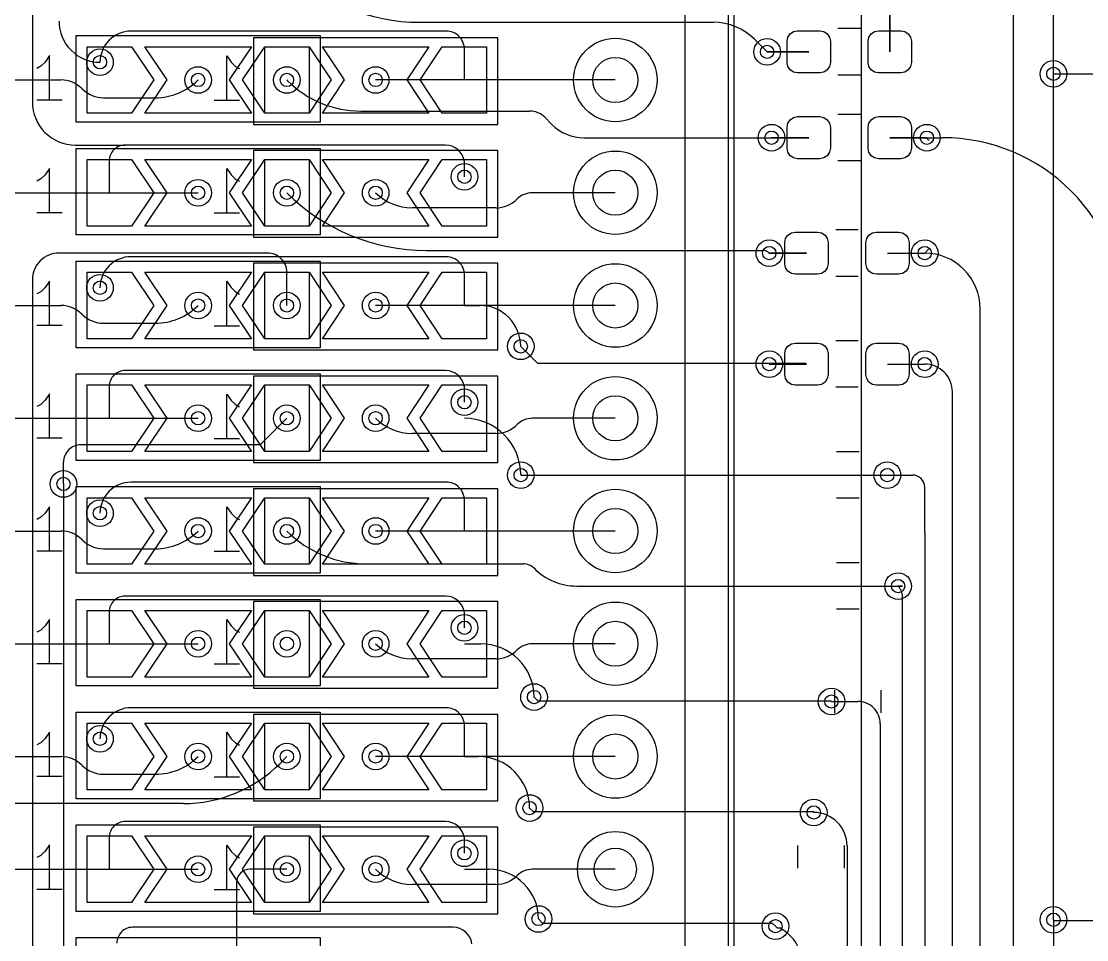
# Model space of a CAD drawing. Header units: millimetres. Extents: x -220 to 263, y -14 to 135.
# Drawn here: x 45.67 to 69.67, y 59.33 to 80.02 of the extents above; entities that cross this region are included whole.
import ezdxf

# ---------------------------------------------------------------- set-up
doc = ezdxf.new("R2010")
doc.units = ezdxf.units.MM
for name, color, linetype, lineweight, true_color in [('livello 10', 6, 'Continuous', 25, 0xff00ff), ('livello 11', 30, 'Continuous', 25, 0xff7f00), ('livello 8', 18, 'Continuous', 25, 0x000000), ('livello 9', 18, 'Continuous', 25, 0x000000)]:
    doc.layers.add(name, color=color, linetype=linetype, lineweight=lineweight, true_color=true_color)

msp = doc.modelspace()

# ---------------------------------------------------------------- linework, layer by layer
at = {"layer": 'livello 10'}
msp.add_line((64.593, 116.408), (64.593, 56.545), dxfattribs=at)
at = {"layer": 'livello 11', "color": 168, "true_color": 0x0d115e, "flags": 128}
for points in [[(61.593, 108.925), (61.593, 56.093)], [(46.905, 79.699), (52.405, 79.699)], [(46.905, 77.749), (46.905, 79.699)], [(52.405, 79.699), (52.405, 77.749)], [(64.577, 79.856), (64.068, 79.856)], [(46.305, 79.247), (46.209, 79.104)], [(46.305, 78.247), (46.305, 79.247)], [(46.114, 79.009), (46.019, 78.961)], [(46.209, 79.104), (46.114, 79.009)], [(64.577, 78.811), (64.068, 78.811)], [(46.59, 78.247), (46.019, 78.247)], [(64.577, 77.921), (64.068, 77.921)], [(52.405, 77.749), (46.905, 77.749)], [(46.905, 77.159), (52.405, 77.159)], [(46.905, 75.209), (46.905, 77.159)], [(52.405, 77.159), (52.405, 75.209)], [(64.577, 76.876), (64.068, 76.876)], [(46.209, 76.564), (46.114, 76.469)], [(46.305, 76.707), (46.209, 76.564)], [(46.305, 75.707), (46.305, 76.707)], [(46.114, 76.469), (46.019, 76.421)], [(46.59, 75.707), (46.019, 75.707)], [(52.405, 75.209), (46.905, 75.209)], [(64.527, 75.321), (64.018, 75.321)], [(46.905, 74.619), (52.405, 74.619)], [(46.905, 72.669), (46.905, 74.619)], [(52.405, 74.619), (52.405, 72.669)], [(46.305, 74.167), (46.209, 74.024)], [(46.305, 73.167), (46.305, 74.167)], [(64.527, 74.276), (64.018, 74.276)], [(46.114, 73.929), (46.019, 73.881)], [(46.209, 74.024), (46.114, 73.929)], [(46.59, 73.167), (46.019, 73.167)], [(64.527, 72.821), (64.018, 72.821)], [(52.405, 72.669), (46.905, 72.669)], [(46.905, 72.079), (52.405, 72.079)], [(46.905, 70.129), (46.905, 72.079)], [(52.405, 72.079), (52.405, 70.129)], [(64.527, 71.776), (64.018, 71.776)], [(46.305, 71.627), (46.209, 71.484)], [(46.305, 70.627), (46.305, 71.627)], [(46.114, 71.389), (46.019, 71.341)], [(46.209, 71.484), (46.114, 71.389)], [(46.59, 70.627), (46.019, 70.627)], [(64.546, 70.321), (64.036, 70.321)], [(52.405, 70.129), (46.905, 70.129)], [(46.905, 69.539), (52.405, 69.539)], [(46.905, 67.589), (46.905, 69.539)], [(52.405, 69.539), (52.405, 67.589)], [(64.546, 69.276), (64.036, 69.276)], [(46.209, 68.944), (46.114, 68.849)], [(46.305, 69.087), (46.209, 68.944)], [(46.305, 68.087), (46.305, 69.087)], [(46.114, 68.849), (46.019, 68.801)], [(46.59, 68.087), (46.019, 68.087)], [(64.546, 67.821), (64.036, 67.821)], [(52.405, 67.589), (46.905, 67.589)], [(46.905, 66.999), (52.405, 66.999)], [(46.905, 65.049), (46.905, 66.999)], [(52.405, 66.999), (52.405, 65.049)], [(64.546, 66.776), (64.036, 66.776)], [(46.305, 66.547), (46.209, 66.404)], [(46.305, 65.547), (46.305, 66.547)], [(46.114, 66.309), (46.019, 66.261)], [(46.209, 66.404), (46.114, 66.309)], [(46.59, 65.547), (46.019, 65.547)], [(52.405, 65.049), (46.905, 65.049)], [(63.997, 64.444), (63.997, 64.954)], [(65.042, 64.444), (65.042, 64.954)], [(46.905, 64.459), (52.405, 64.459)], [(46.905, 62.509), (46.905, 64.459)], [(52.405, 64.459), (52.405, 62.509)], [(46.209, 63.864), (46.114, 63.769)], [(46.305, 64.007), (46.209, 63.864)], [(46.305, 63.007), (46.305, 64.007)], [(46.114, 63.769), (46.019, 63.721)], [(46.59, 63.007), (46.019, 63.007)], [(52.405, 62.509), (46.905, 62.509)], [(46.905, 61.919), (52.405, 61.919)], [(46.905, 59.969), (46.905, 61.919)], [(52.405, 61.919), (52.405, 59.969)], [(46.305, 61.467), (46.209, 61.324)], [(46.305, 60.467), (46.305, 61.467)], [(63.168, 60.944), (63.168, 61.454)], [(64.213, 60.944), (64.213, 61.454)], [(46.114, 61.229), (46.019, 61.181)], [(46.209, 61.324), (46.114, 61.229)], [(46.59, 60.467), (46.019, 60.467)], [(52.405, 59.969), (46.905, 59.969)], [(46.905, 59.379), (52.405, 59.379)], [(46.905, 57.429), (46.905, 59.379)], [(52.405, 59.379), (52.405, 57.429)]]:
    msp.add_lwpolyline(points, dxfattribs=at)
at = {"layer": 'livello 11', "color": 139, "true_color": 0x174d58, "flags": 128}
for points in [[(64.577, 79.856), (64.068, 79.856)], [(50.905, 79.649), (50.905, 77.699)], [(56.405, 79.649), (50.905, 79.649)], [(56.405, 77.699), (56.405, 79.649)], [(50.305, 78.244), (50.305, 79.244)], [(50.305, 79.244), (50.4, 79.101)], [(50.4, 79.101), (50.495, 79.006)], [(50.495, 79.006), (50.59, 78.958)], [(64.577, 78.811), (64.068, 78.811)], [(50.019, 78.244), (50.59, 78.244)], [(64.577, 77.921), (64.068, 77.921)], [(50.905, 77.699), (56.405, 77.699)], [(50.905, 77.109), (50.905, 75.159)], [(56.405, 77.109), (50.905, 77.109)], [(56.405, 75.159), (56.405, 77.109)], [(64.577, 76.876), (64.068, 76.876)], [(50.305, 75.704), (50.305, 76.704)], [(50.305, 76.704), (50.4, 76.561)], [(50.4, 76.561), (50.495, 76.466)], [(50.495, 76.466), (50.59, 76.418)], [(50.019, 75.704), (50.59, 75.704)], [(50.905, 75.159), (56.405, 75.159)], [(64.527, 75.321), (64.018, 75.321)], [(50.905, 74.569), (50.905, 72.619)], [(56.405, 74.569), (50.905, 74.569)], [(56.405, 72.619), (56.405, 74.569)], [(50.305, 73.164), (50.305, 74.164)], [(50.305, 74.164), (50.4, 74.021)], [(64.527, 74.276), (64.018, 74.276)], [(50.4, 74.021), (50.495, 73.926)], [(50.495, 73.926), (50.59, 73.878)], [(50.019, 73.164), (50.59, 73.164)], [(64.527, 72.821), (64.018, 72.821)], [(50.905, 72.619), (56.405, 72.619)], [(50.905, 72.029), (50.905, 70.079)], [(56.405, 72.029), (50.905, 72.029)], [(56.405, 70.079), (56.405, 72.029)], [(64.527, 71.776), (64.018, 71.776)], [(50.305, 70.624), (50.305, 71.624)], [(50.305, 71.624), (50.4, 71.481)], [(50.4, 71.481), (50.495, 71.386)], [(50.495, 71.386), (50.59, 71.338)], [(50.019, 70.624), (50.59, 70.624)], [(64.546, 70.321), (64.036, 70.321)], [(50.905, 70.079), (56.405, 70.079)], [(50.905, 69.489), (50.905, 67.539)], [(56.405, 69.489), (50.905, 69.489)], [(56.405, 67.539), (56.405, 69.489)], [(64.546, 69.276), (64.036, 69.276)], [(50.305, 68.084), (50.305, 69.084)], [(50.305, 69.084), (50.4, 68.941)], [(50.4, 68.941), (50.495, 68.846)], [(50.495, 68.846), (50.59, 68.798)], [(50.019, 68.084), (50.59, 68.084)], [(64.546, 67.821), (64.036, 67.821)], [(50.905, 67.539), (56.405, 67.539)], [(50.905, 66.949), (50.905, 64.999)], [(56.405, 66.949), (50.905, 66.949)], [(56.405, 64.999), (56.405, 66.949)], [(64.546, 66.776), (64.036, 66.776)], [(50.305, 65.544), (50.305, 66.544)], [(50.305, 66.544), (50.4, 66.401)], [(50.4, 66.401), (50.495, 66.306)], [(50.495, 66.306), (50.59, 66.258)], [(50.019, 65.544), (50.59, 65.544)], [(50.905, 64.999), (56.405, 64.999)], [(63.997, 64.444), (63.997, 64.954)], [(65.042, 64.444), (65.042, 64.954)], [(50.905, 64.409), (50.905, 62.459)], [(56.405, 64.409), (50.905, 64.409)], [(56.405, 62.459), (56.405, 64.409)], [(50.305, 63.004), (50.305, 64.004)], [(50.305, 64.004), (50.4, 63.861)], [(50.4, 63.861), (50.495, 63.766)], [(50.495, 63.766), (50.59, 63.718)], [(50.019, 63.004), (50.59, 63.004)], [(50.905, 62.459), (56.405, 62.459)], [(50.905, 61.869), (50.905, 59.919)], [(56.405, 61.869), (50.905, 61.869)], [(56.405, 59.919), (56.405, 61.869)], [(50.305, 60.464), (50.305, 61.464)], [(50.305, 61.464), (50.4, 61.321)], [(63.168, 60.944), (63.168, 61.454)], [(64.213, 60.944), (64.213, 61.454)], [(50.4, 61.321), (50.495, 61.226)], [(50.495, 61.226), (50.59, 61.178)], [(50.019, 60.464), (50.59, 60.464)], [(50.905, 59.919), (56.405, 59.919)]]:
    msp.add_lwpolyline(points, dxfattribs=at)
at = {"layer": 'livello 8', "color": 163, "true_color": 0x4d7fc4, "flags": 128}
for points in [[(68.923, 78.837), (68.923, 106.899)], [(60.623, 81.599), (60.623, 58.999)], [(61.723, 81.333), (61.723, 73.499)], [(65.235, 80.983), (65.235, 79.333)], [(68.023, 41.709), (68.023, 81.099)], [(55.245, 79.799), (48.145, 79.799)], [(63.898, 79.096), (63.879, 79.005), (63.828, 78.928), (63.751, 78.876), (63.66, 78.858), (63.16, 78.858), (63.069, 78.876), (62.992, 78.928), (62.941, 79.005), (62.923, 79.096), (62.923, 79.571), (62.941, 79.662), (62.992, 79.739), (63.069, 79.79), (63.16, 79.808), (63.66, 79.808), (63.751, 79.79), (63.828, 79.739), (63.879, 79.662), (63.898, 79.571), (63.898, 79.096)], [(65.723, 79.096), (65.704, 79.005), (65.653, 78.928), (65.576, 78.876), (65.485, 78.858), (64.985, 78.858), (64.894, 78.876), (64.817, 78.928), (64.766, 79.005), (64.748, 79.096), (64.748, 79.571), (64.766, 79.662), (64.817, 79.739), (64.894, 79.79), (64.985, 79.808), (65.485, 79.808), (65.576, 79.79), (65.653, 79.739), (65.704, 79.662), (65.723, 79.571), (65.723, 79.096)], [(52.655, 78.699), (52.155, 77.949), (51.155, 77.949), (51.155, 79.449), (52.155, 79.449), (52.655, 78.699)], [(54.355, 78.699), (54.855, 77.949), (52.455, 77.949), (52.955, 78.699), (52.455, 79.449), (54.855, 79.449), (54.355, 78.699)], [(54.655, 78.699), (55.155, 79.449), (56.155, 79.449), (56.155, 77.949), (55.155, 77.949), (54.655, 78.699)], [(55.655, 78.699), (55.655, 79.389)], [(62.473, 79.333), (63.41, 79.333)], [(68.923, 68.849), (68.923, 78.837)], [(43.813, 78.699), (46.562, 78.699)], [(47.527, 78.299), (48.689, 78.299)], [(63.898, 77.161), (63.879, 77.071), (63.828, 76.994), (63.751, 76.942), (63.66, 76.924), (63.16, 76.924), (63.069, 76.942), (62.992, 76.994), (62.941, 77.071), (62.923, 77.161), (62.923, 77.636), (62.941, 77.727), (62.992, 77.804), (63.069, 77.856), (63.16, 77.874), (63.66, 77.874), (63.751, 77.856), (63.828, 77.804), (63.879, 77.727), (63.898, 77.636), (63.898, 77.161)], [(65.723, 77.161), (65.704, 77.071), (65.653, 76.994), (65.576, 76.942), (65.485, 76.924), (64.985, 76.924), (64.894, 76.942), (64.817, 76.994), (64.766, 77.071), (64.748, 77.161), (64.748, 77.636), (64.766, 77.727), (64.817, 77.804), (64.894, 77.856), (64.985, 77.874), (65.485, 77.874), (65.576, 77.856), (65.653, 77.804), (65.704, 77.727), (65.723, 77.636), (65.723, 77.161)], [(62.573, 77.399), (63.41, 77.399)], [(66.073, 77.399), (65.235, 77.399)], [(52.655, 76.159), (52.155, 75.409), (51.155, 75.409), (51.155, 76.909), (52.155, 76.909), (52.655, 76.159)], [(54.355, 76.159), (54.855, 75.409), (52.455, 75.409), (52.955, 76.159), (52.455, 76.909), (54.855, 76.909), (54.355, 76.159)], [(54.655, 76.159), (55.155, 76.909), (56.155, 76.909), (56.155, 75.409), (55.155, 75.409), (54.655, 76.159)], [(43.813, 76.159), (49.655, 76.159)], [(63.848, 74.561), (63.829, 74.471), (63.778, 74.394), (63.701, 74.342), (63.61, 74.324), (63.11, 74.324), (63.019, 74.342), (62.942, 74.394), (62.891, 74.471), (62.873, 74.561), (62.873, 75.036), (62.891, 75.127), (62.942, 75.204), (63.019, 75.256), (63.11, 75.274), (63.61, 75.274), (63.701, 75.256), (63.778, 75.204), (63.829, 75.127), (63.848, 75.036), (63.848, 74.561)], [(65.673, 74.561), (65.654, 74.471), (65.603, 74.394), (65.526, 74.342), (65.435, 74.324), (64.935, 74.324), (64.844, 74.342), (64.767, 74.394), (64.716, 74.471), (64.698, 74.561), (64.698, 75.036), (64.716, 75.127), (64.767, 75.204), (64.844, 75.256), (64.935, 75.274), (65.435, 75.274), (65.526, 75.256), (65.603, 75.204), (65.654, 75.127), (65.673, 75.036), (65.673, 74.561)], [(66.112, 74.888), (66.023, 74.799)], [(55.245, 74.719), (48.145, 74.719)], [(63.36, 74.799), (62.523, 74.799)], [(65.185, 74.799), (66.023, 74.799)], [(52.655, 73.619), (52.155, 72.869), (51.155, 72.869), (51.155, 74.369), (52.155, 74.369), (52.655, 73.619)], [(54.355, 73.619), (54.855, 72.869), (52.455, 72.869), (52.955, 73.619), (52.455, 74.369), (54.855, 74.369), (54.355, 73.619)], [(54.655, 73.619), (55.155, 74.369), (56.155, 74.369), (56.155, 72.869), (55.155, 72.869), (54.655, 73.619)], [(55.655, 73.619), (55.655, 74.309)], [(43.813, 73.619), (46.562, 73.619)], [(55.655, 73.619), (56.003, 73.619)], [(61.723, 73.499), (61.723, 57.099)], [(67.273, 70.299), (67.273, 73.549)], [(47.527, 73.219), (48.689, 73.219)], [(63.848, 72.061), (63.829, 71.971), (63.778, 71.894), (63.701, 71.842), (63.61, 71.824), (63.11, 71.824), (63.019, 71.842), (62.942, 71.894), (62.891, 71.971), (62.873, 72.061), (62.873, 72.536), (62.891, 72.627), (62.942, 72.704), (63.019, 72.756), (63.11, 72.774), (63.61, 72.774), (63.701, 72.756), (63.778, 72.704), (63.829, 72.627), (63.848, 72.536), (63.848, 72.061)], [(65.673, 72.061), (65.654, 71.971), (65.603, 71.894), (65.526, 71.842), (65.435, 71.824), (64.935, 71.824), (64.844, 71.842), (64.767, 71.894), (64.716, 71.971), (64.698, 72.061), (64.698, 72.536), (64.716, 72.627), (64.767, 72.704), (64.844, 72.756), (64.935, 72.774), (65.435, 72.774), (65.526, 72.756), (65.603, 72.704), (65.654, 72.627), (65.673, 72.536), (65.673, 72.061)], [(62.523, 72.299), (63.36, 72.299)], [(65.185, 72.299), (66.023, 72.299)], [(52.655, 71.079), (52.155, 70.329), (51.155, 70.329), (51.155, 71.829), (52.155, 71.829), (52.655, 71.079)], [(54.355, 71.079), (54.855, 70.329), (52.455, 70.329), (52.955, 71.079), (52.455, 71.829), (54.855, 71.829), (54.355, 71.079)], [(54.655, 71.079), (55.155, 71.829), (56.155, 71.829), (56.155, 70.329), (55.155, 70.329), (54.655, 71.079)], [(66.648, 70.499), (66.648, 71.673)], [(43.813, 71.079), (49.655, 71.079)], [(51.655, 71.079), (51.055, 70.479)], [(51.055, 70.479), (47.011, 70.479)], [(66.648, 40.917), (66.648, 70.499)], [(46.623, 69.599), (46.623, 70.09)], [(67.273, 40.41), (67.273, 70.299)], [(55.245, 69.639), (48.145, 69.639)], [(56.923, 69.811), (56.923, 69.799)], [(65.181, 69.799), (65.748, 69.799)], [(66.023, 68.499), (66.023, 69.524)], [(66.648, 68.699), (66.648, 69.473)], [(52.655, 68.539), (52.155, 67.789), (51.155, 67.789), (51.155, 69.289), (52.155, 69.289), (52.655, 68.539)], [(54.355, 68.539), (54.855, 67.789), (52.455, 67.789), (52.955, 68.539), (52.455, 69.289), (54.855, 69.289), (54.355, 68.539)], [(54.655, 68.539), (55.155, 69.289), (56.155, 69.289), (56.155, 67.789), (55.155, 67.789), (54.655, 68.539)], [(55.655, 68.539), (55.655, 69.229)], [(66.648, 68.699), (66.648, 68.849)], [(68.923, 59.782), (68.923, 68.849)], [(43.813, 68.539), (46.562, 68.539)], [(66.023, 68.499), (66.023, 55.453)], [(47.527, 68.139), (48.689, 68.139)], [(65.523, 55.599), (65.523, 67.059)], [(52.655, 65.999), (52.155, 65.249), (51.155, 65.249), (51.155, 66.749), (52.155, 66.749), (52.655, 65.999)], [(54.355, 65.999), (54.855, 65.249), (52.455, 65.249), (52.955, 65.999), (52.455, 66.749), (54.855, 66.749), (54.355, 65.999)], [(54.655, 65.999), (55.155, 66.749), (56.155, 66.749), (56.155, 65.249), (55.155, 65.249), (54.655, 65.999)], [(43.813, 65.999), (49.655, 65.999)], [(55.655, 65.999), (56.023, 65.999)], [(63.923, 64.699), (64.52, 64.699)], [(55.245, 64.559), (48.145, 64.559)], [(52.655, 63.459), (52.155, 62.709), (51.155, 62.709), (51.155, 64.209), (52.155, 64.209), (52.655, 63.459)], [(54.355, 63.459), (54.855, 62.709), (52.455, 62.709), (52.955, 63.459), (52.455, 64.209), (54.855, 64.209), (54.355, 63.459)], [(54.655, 63.459), (55.155, 64.209), (56.155, 64.209), (56.155, 62.709), (55.155, 62.709), (54.655, 63.459)], [(55.655, 63.459), (55.655, 64.149)], [(65.023, 64.196), (65.023, 56.099)], [(43.813, 63.459), (46.562, 63.459)], [(51.655, 63.459), (51.494, 63.298)], [(55.655, 63.459), (55.963, 63.459)], [(47.527, 63.059), (48.689, 63.059)], [(49.323, 62.399), (45.305, 62.399)], [(52.655, 60.919), (52.155, 60.169), (51.155, 60.169), (51.155, 61.669), (52.155, 61.669), (52.655, 60.919)], [(54.355, 60.919), (54.855, 60.169), (52.455, 60.169), (52.955, 60.919), (52.455, 61.669), (54.855, 61.669), (54.355, 60.919)], [(54.655, 60.919), (55.155, 61.669), (56.155, 61.669), (56.155, 60.169), (55.155, 60.169), (54.655, 60.919)], [(64.273, 61.449), (64.273, 56.599)], [(43.813, 60.919), (49.655, 60.919)], [(51.655, 60.919), (50.821, 60.919)], [(55.655, 60.919), (56.203, 60.919)], [(50.523, 60.62), (50.523, 57.665)], [(68.923, 59.782), (68.923, 32.849)], [(62.708, 59.589), (62.66, 59.637)], [(62.772, 59.589), (62.708, 59.589)]]:
    msp.add_lwpolyline(points, dxfattribs=at)
for points in [[(48.145, 79.799, 0.414214), (47.445, 79.099)], [(55.655, 79.389, 0.414214), (55.245, 79.799)], [(47.044, 78.499, 0.19891), (46.562, 78.699)], [(47.045, 78.499, 0.19891), (47.527, 78.299)], [(48.689, 78.299, 0.198913), (49.655, 78.699)], [(48.145, 74.719, 0.414214), (47.445, 74.019)], [(55.655, 74.309, 0.414214), (55.245, 74.719)], [(67.273, 73.549, 0.414214), (66.023, 74.799)], [(47.044, 73.419, 0.19891), (46.562, 73.619)], [(48.689, 73.219, 0.198913), (49.655, 73.619)], [(56.923, 72.699, 0.414214), (56.003, 73.619)], [(47.045, 73.419, 0.19891), (47.527, 73.219)], [(66.648, 71.673, 0.414214), (66.023, 72.299)], [(56.923, 69.811, 0.414214), (55.655, 71.079)], [(47.011, 70.479, 0.414214), (46.623, 70.09)], [(48.145, 69.639, 0.414214), (47.445, 68.939)], [(55.655, 69.229, 0.414214), (55.245, 69.639)], [(66.023, 69.524, 0.414214), (65.748, 69.799)], [(47.044, 68.339, 0.19891), (46.562, 68.539)], [(48.689, 68.139, 0.198913), (49.655, 68.539)], [(47.045, 68.339, 0.19891), (47.527, 68.139)], [(65.522, 67.059, 0.198879), (65.423, 67.299)], [(57.223, 64.799, 0.414214), (56.023, 65.999)], [(65.023, 64.196, 0.414214), (64.52, 64.699)], [(48.145, 64.559, 0.414214), (47.445, 63.859)], [(55.655, 64.149, 0.414214), (55.245, 64.559)], [(47.044, 63.259, 0.19891), (46.562, 63.459)], [(48.689, 63.059, 0.198913), (49.655, 63.459)], [(57.123, 62.299, 0.414214), (55.963, 63.459)], [(47.045, 63.259, 0.19891), (47.527, 63.059)], [(49.323, 62.399, 0.198906), (51.494, 63.298)], [(64.273, 61.449, 0.414214), (63.523, 62.199)], [(50.821, 60.919, 0.414214), (50.523, 60.62)], [(57.323, 59.799, 0.414214), (56.203, 60.919)], [(63.273, 58.749, 0.274157), (62.772, 59.589)]]:
    msp.add_lwpolyline(points, format="xyb", dxfattribs=at)
at = {"layer": 'livello 8', "color": 163, "true_color": 0x4d7fc4}
for centre, radius in [((59.053, 78.699), 0.94), ((59.053, 76.159), 0.94), ((59.053, 73.619), 0.94), ((59.053, 71.079), 0.94), ((59.053, 68.539), 0.94), ((59.053, 65.999), 0.94), ((59.053, 63.459), 0.94), ((59.053, 60.919), 0.85)]:
    msp.add_circle(centre, radius, dxfattribs=at)
at = {"layer": 'livello 8', "color": 7, "true_color": 0xececec}
for centre in [(62.473, 79.333), (47.445, 79.099), (49.655, 78.699), (51.655, 78.699), (53.655, 78.699), (68.923, 78.837), (62.573, 77.399), (66.073, 77.399), (55.655, 76.519), (49.655, 76.159), (51.655, 76.159), (53.655, 76.159), (62.523, 74.799), (66.023, 74.799), (47.445, 74.019), (49.655, 73.619), (51.655, 73.619), (53.655, 73.619), (56.923, 72.699), (62.523, 72.299), (66.023, 72.299), (55.655, 71.439), (49.655, 71.079), (51.655, 71.079), (53.655, 71.079), (56.923, 69.799), (65.181, 69.799), (46.623, 69.599), (47.445, 68.939), (49.655, 68.539), (51.655, 68.539), (53.655, 68.539), (65.423, 67.299), (55.655, 66.359), (49.655, 65.999), (51.655, 65.999), (53.655, 65.999), (57.223, 64.799), (63.923, 64.699), (47.445, 63.859), (49.655, 63.459), (51.655, 63.459), (53.655, 63.459), (57.123, 62.299), (63.523, 62.199), (55.655, 61.279), (49.655, 60.919), (51.655, 60.919), (53.655, 60.919), (57.323, 59.799), (68.923, 59.782), (62.66, 59.637)]:
    msp.add_circle(centre, 0.3, dxfattribs=at)
at = {"layer": 'livello 8', "color": 7}
for centre, radius in [((62.473, 79.333), 0.15), ((47.445, 79.099), 0.15), ((59.053, 78.699), 0.508), ((68.923, 78.837), 0.15), ((49.655, 78.699), 0.15), ((51.655, 78.699), 0.15), ((53.655, 78.699), 0.15), ((62.573, 77.399), 0.15), ((66.073, 77.399), 0.15), ((55.655, 76.519), 0.15), ((59.053, 76.159), 0.508), ((49.655, 76.159), 0.15), ((51.655, 76.159), 0.15), ((53.655, 76.159), 0.15), ((62.523, 74.799), 0.15), ((66.023, 74.799), 0.15), ((47.445, 74.019), 0.15), ((59.053, 73.619), 0.508), ((49.655, 73.619), 0.15), ((51.655, 73.619), 0.15), ((53.655, 73.619), 0.15), ((56.923, 72.699), 0.15), ((62.523, 72.299), 0.15), ((66.023, 72.299), 0.15), ((55.655, 71.439), 0.15), ((59.053, 71.079), 0.508), ((49.655, 71.079), 0.15), ((51.655, 71.079), 0.15), ((53.655, 71.079), 0.15), ((56.923, 69.799), 0.15), ((65.181, 69.799), 0.15), ((46.623, 69.599), 0.15), ((47.445, 68.939), 0.15), ((59.053, 68.539), 0.508), ((49.655, 68.539), 0.15), ((51.655, 68.539), 0.15), ((53.655, 68.539), 0.15), ((65.423, 67.299), 0.15), ((55.655, 66.359), 0.15), ((59.053, 65.999), 0.508), ((49.655, 65.999), 0.15), ((51.655, 65.999), 0.15), ((53.655, 65.999), 0.15), ((57.223, 64.799), 0.15), ((63.923, 64.699), 0.15), ((47.445, 63.859), 0.15), ((59.053, 63.459), 0.508), ((49.655, 63.459), 0.15), ((51.655, 63.459), 0.15), ((53.655, 63.459), 0.15), ((57.123, 62.299), 0.15), ((63.523, 62.199), 0.15), ((55.655, 61.279), 0.15), ((59.053, 60.919), 0.475), ((49.655, 60.919), 0.15), ((51.655, 60.919), 0.15), ((53.655, 60.919), 0.15), ((57.323, 59.799), 0.15), ((62.66, 59.637), 0.15), ((68.923, 59.782), 0.15)]:
    msp.add_circle(centre, radius, dxfattribs=at)
at = {"layer": 'livello 9', "color": 22, "true_color": 0xc83434, "flags": 128}
for points in [[(45.923, 96.999), (45.923, 78.199)], [(65.235, 79.333), (65.235, 80.983)], [(54.648, 79.999), (61.265, 79.999)], [(63.898, 79.096), (63.879, 79.005), (63.828, 78.928), (63.751, 78.876), (63.66, 78.858), (63.16, 78.858), (63.069, 78.876), (62.992, 78.928), (62.941, 79.005), (62.923, 79.096), (62.923, 79.571), (62.941, 79.662), (62.992, 79.739), (63.069, 79.79), (63.16, 79.808), (63.66, 79.808), (63.751, 79.79), (63.828, 79.739), (63.879, 79.662), (63.898, 79.571), (63.898, 79.096)], [(65.723, 79.096), (65.704, 79.005), (65.653, 78.928), (65.576, 78.876), (65.485, 78.858), (64.985, 78.858), (64.894, 78.876), (64.817, 78.928), (64.766, 79.005), (64.748, 79.096), (64.748, 79.571), (64.766, 79.662), (64.817, 79.739), (64.894, 79.79), (64.985, 79.808), (65.485, 79.808), (65.576, 79.79), (65.653, 79.739), (65.704, 79.662), (65.723, 79.571), (65.723, 79.096)], [(48.655, 78.699), (48.155, 77.949), (47.155, 77.949), (47.155, 79.449), (48.155, 79.449), (48.655, 78.699)], [(50.355, 78.699), (50.855, 77.949), (48.455, 77.949), (48.955, 78.699), (48.455, 79.449), (50.855, 79.449), (50.355, 78.699)], [(50.655, 78.699), (51.155, 79.449), (52.155, 79.449), (52.155, 77.949), (51.155, 77.949), (50.655, 78.699)], [(62.19, 79.616), (62.473, 79.333)], [(63.41, 79.333), (62.473, 79.333)], [(68.923, 78.837), (149.123, 78.837)], [(51.655, 78.699), (51.67, 78.683)], [(59.053, 78.699), (53.655, 78.699)], [(53.323, 77.999), (57.123, 77.999)], [(57.464, 77.858), (57.623, 77.699)], [(63.898, 77.161), (63.879, 77.071), (63.828, 76.994), (63.751, 76.942), (63.66, 76.924), (63.16, 76.924), (63.069, 76.942), (62.992, 76.994), (62.941, 77.071), (62.923, 77.161), (62.923, 77.636), (62.941, 77.727), (62.992, 77.804), (63.069, 77.856), (63.16, 77.874), (63.66, 77.874), (63.751, 77.856), (63.828, 77.804), (63.879, 77.727), (63.898, 77.636), (63.898, 77.161)], [(65.723, 77.161), (65.704, 77.071), (65.653, 76.994), (65.576, 76.942), (65.485, 76.924), (64.985, 76.924), (64.894, 76.942), (64.817, 76.994), (64.766, 77.071), (64.748, 77.161), (64.748, 77.636), (64.766, 77.727), (64.817, 77.804), (64.894, 77.856), (64.985, 77.874), (65.485, 77.874), (65.576, 77.856), (65.653, 77.804), (65.704, 77.727), (65.723, 77.636), (65.723, 77.161)], [(58.347, 77.399), (62.573, 77.399)], [(63.41, 77.399), (62.573, 77.399)], [(65.235, 77.399), (66.073, 77.399)], [(66.073, 77.399), (66.423, 77.399)], [(46.888, 77.234), (48.012, 77.234)], [(55.23, 77.234), (48.012, 77.234)], [(48.655, 76.159), (48.155, 75.409), (47.155, 75.409), (47.155, 76.909), (48.155, 76.909), (48.655, 76.159)], [(47.655, 76.876), (47.655, 76.159)], [(50.355, 76.159), (50.855, 75.409), (48.455, 75.409), (48.955, 76.159), (48.455, 76.909), (50.855, 76.909), (50.355, 76.159)], [(50.655, 76.159), (51.155, 76.909), (52.155, 76.909), (52.155, 75.409), (51.155, 75.409), (50.655, 76.159)], [(55.653, 76.52), (55.653, 76.865)], [(55.655, 76.519), (55.653, 76.52)], [(59.053, 76.159), (57.182, 76.159)], [(55.145, 75.819), (54.475, 75.819)], [(56.362, 75.819), (55.145, 75.819)], [(63.848, 74.561), (63.829, 74.471), (63.778, 74.394), (63.701, 74.342), (63.61, 74.324), (63.11, 74.324), (63.019, 74.342), (62.942, 74.394), (62.891, 74.471), (62.873, 74.561), (62.873, 75.036), (62.891, 75.127), (62.942, 75.204), (63.019, 75.256), (63.11, 75.274), (63.61, 75.274), (63.701, 75.256), (63.778, 75.204), (63.829, 75.127), (63.848, 75.036), (63.848, 74.561)], [(65.673, 74.561), (65.654, 74.471), (65.603, 74.394), (65.526, 74.342), (65.435, 74.324), (64.935, 74.324), (64.844, 74.342), (64.767, 74.394), (64.716, 74.471), (64.698, 74.561), (64.698, 75.036), (64.716, 75.127), (64.767, 75.204), (64.844, 75.256), (64.935, 75.274), (65.435, 75.274), (65.526, 75.256), (65.603, 75.204), (65.654, 75.127), (65.673, 75.036), (65.673, 74.561)], [(51.223, 74.799), (46.523, 74.799)], [(54.793, 74.859), (62.378, 74.859)], [(62.523, 74.799), (63.36, 74.799)], [(65.185, 74.799), (66.023, 74.799)], [(45.923, 74.199), (45.923, 57.199)], [(48.655, 73.619), (48.155, 72.869), (47.155, 72.869), (47.155, 74.369), (48.155, 74.369), (48.655, 73.619)], [(50.355, 73.619), (50.855, 72.869), (48.455, 72.869), (48.955, 73.619), (48.455, 74.369), (50.855, 74.369), (50.355, 73.619)], [(50.655, 73.619), (51.155, 74.369), (52.155, 74.369), (52.155, 72.869), (51.155, 72.869), (50.655, 73.619)], [(51.655, 73.619), (51.655, 74.367)], [(59.053, 73.619), (53.655, 73.619)], [(63.848, 72.061), (63.829, 71.971), (63.778, 71.894), (63.701, 71.842), (63.61, 71.824), (63.11, 71.824), (63.019, 71.842), (62.942, 71.894), (62.891, 71.971), (62.873, 72.061), (62.873, 72.536), (62.891, 72.627), (62.942, 72.704), (63.019, 72.756), (63.11, 72.774), (63.61, 72.774), (63.701, 72.756), (63.778, 72.704), (63.829, 72.627), (63.848, 72.536), (63.848, 72.061)], [(65.673, 72.061), (65.654, 71.971), (65.603, 71.894), (65.526, 71.842), (65.435, 71.824), (64.935, 71.824), (64.844, 71.842), (64.767, 71.894), (64.716, 71.971), (64.698, 72.061), (64.698, 72.536), (64.716, 72.627), (64.767, 72.704), (64.844, 72.756), (64.935, 72.774), (65.435, 72.774), (65.526, 72.756), (65.603, 72.704), (65.654, 72.627), (65.673, 72.536), (65.673, 72.061)], [(56.923, 72.699), (57.303, 72.319)], [(57.303, 72.319), (63.312, 72.319)], [(63.36, 72.299), (62.523, 72.299)], [(65.185, 72.299), (66.023, 72.299)], [(55.23, 72.154), (48.012, 72.154)], [(48.655, 71.079), (48.155, 70.329), (47.155, 70.329), (47.155, 71.829), (48.155, 71.829), (48.655, 71.079)], [(47.655, 71.796), (47.655, 71.079)], [(50.355, 71.079), (50.855, 70.329), (48.455, 70.329), (48.955, 71.079), (48.455, 71.829), (50.855, 71.829), (50.355, 71.079)], [(50.655, 71.079), (51.155, 71.829), (52.155, 71.829), (52.155, 70.329), (51.155, 70.329), (50.655, 71.079)], [(55.653, 71.44), (55.653, 71.785)], [(55.655, 71.439), (55.653, 71.44)], [(59.053, 71.079), (57.182, 71.079)], [(55.145, 70.739), (54.475, 70.739)], [(56.362, 70.739), (55.145, 70.739)], [(56.923, 69.799), (65.181, 69.799)], [(46.623, 69.599), (46.623, 56.8)], [(48.655, 68.539), (48.155, 67.789), (47.155, 67.789), (47.155, 69.289), (48.155, 69.289), (48.655, 68.539)], [(50.355, 68.539), (50.855, 67.789), (48.455, 67.789), (48.955, 68.539), (48.455, 69.289), (50.855, 69.289), (50.355, 68.539)], [(50.655, 68.539), (51.155, 69.289), (52.155, 69.289), (52.155, 67.789), (51.155, 67.789), (50.655, 68.539)], [(59.053, 68.539), (53.655, 68.539)], [(53.441, 67.799), (56.981, 67.799)], [(58.188, 67.299), (65.523, 67.299)], [(65.523, 67.299), (65.423, 67.299)], [(55.23, 67.074), (48.012, 67.074)], [(48.655, 65.999), (48.155, 65.249), (47.155, 65.249), (47.155, 66.749), (48.155, 66.749), (48.655, 65.999)], [(50.355, 65.999), (50.855, 65.249), (48.455, 65.249), (48.955, 65.999), (48.455, 66.749), (50.855, 66.749), (50.355, 65.999)], [(50.655, 65.999), (51.155, 66.749), (52.155, 66.749), (52.155, 65.249), (51.155, 65.249), (50.655, 65.999)], [(47.655, 66.716), (47.655, 65.999)], [(55.653, 66.36), (55.653, 66.705)], [(55.655, 66.359), (55.653, 66.36)], [(59.053, 65.999), (57.182, 65.999)], [(55.145, 65.659), (54.475, 65.659)], [(56.362, 65.659), (55.145, 65.659)], [(57.223, 64.799), (57.31, 64.711)], [(57.31, 64.711), (63.893, 64.711)], [(48.655, 63.459), (48.155, 62.709), (47.155, 62.709), (47.155, 64.209), (48.155, 64.209), (48.655, 63.459)], [(50.355, 63.459), (50.855, 62.709), (48.455, 62.709), (48.955, 63.459), (48.455, 64.209), (50.855, 64.209), (50.355, 63.459)], [(50.655, 63.459), (51.155, 64.209), (52.155, 64.209), (52.155, 62.709), (51.155, 62.709), (50.655, 63.459)], [(59.053, 63.459), (53.655, 63.459)], [(57.123, 62.299), (57.202, 62.219)], [(57.202, 62.219), (63.502, 62.219)], [(55.23, 61.994), (48.012, 61.994)], [(48.655, 60.919), (48.155, 60.169), (47.155, 60.169), (47.155, 61.669), (48.155, 61.669), (48.655, 60.919)], [(47.655, 61.636), (47.655, 60.919)], [(50.355, 60.919), (50.855, 60.169), (48.455, 60.169), (48.955, 60.919), (48.455, 61.669), (50.855, 61.669), (50.355, 60.919)], [(50.655, 60.919), (51.155, 61.669), (52.155, 61.669), (52.155, 60.169), (51.155, 60.169), (50.655, 60.919)], [(55.653, 61.28), (55.653, 61.625)], [(55.655, 61.279), (55.653, 61.28)], [(59.053, 60.919), (57.182, 60.919)], [(55.145, 60.579), (54.475, 60.579)], [(56.362, 60.579), (55.145, 60.579)], [(57.423, 59.699), (57.323, 59.799)], [(68.945, 59.759), (68.923, 59.782)], [(55.399, 59.613), (48.181, 59.613)], [(62.598, 59.699), (57.423, 59.699)], [(62.66, 59.637), (62.598, 59.699)], [(73.723, 59.759), (68.945, 59.759)]]:
    msp.add_lwpolyline(points, dxfattribs=at)
for points in [[(51.655, 81.239, 0.198912), (54.648, 79.999)], [(46.523, 80.021, 0.414214), (47.445, 79.099)], [(62.19, 79.616, 0.198912), (61.265, 79.999)], [(51.67, 78.683, 0.198912), (53.323, 77.999)], [(45.923, 78.199, 0.414214), (46.888, 77.234)], [(57.464, 77.858, 0.198915), (57.123, 77.999)], [(57.622, 77.699, 0.198914), (58.347, 77.399)], [(66.073, 77.399, 0.414214), (66.123, 77.349)], [(70.523, 73.299, 0.414214), (66.423, 77.399)], [(48.012, 77.234, 0.414214), (47.655, 76.876)], [(55.653, 76.865, 0.3721), (55.23, 77.234)], [(51.654, 76.159, 0.198913), (54.793, 74.859)], [(53.655, 76.159, 0.198911), (54.475, 75.819)], [(57.182, 76.159, 0.198859), (56.845, 76.019)], [(56.362, 75.819, 0.198948), (56.845, 76.019)], [(46.523, 74.799, 0.414214), (45.923, 74.199)], [(51.655, 74.367, 0.414214), (51.223, 74.799)], [(62.523, 74.799, 0.198919), (62.378, 74.859)], [(63.36, 72.299, 0.198911), (63.312, 72.319)], [(48.012, 72.154, 0.414214), (47.655, 71.796)], [(55.653, 71.785, 0.3721), (55.23, 72.154)], [(53.655, 71.079, 0.198911), (54.475, 70.739)], [(57.182, 71.079, 0.198859), (56.845, 70.939)], [(56.362, 70.739, 0.198948), (56.845, 70.939)], [(51.655, 68.539, 0.198912), (53.441, 67.799)], [(57.222, 67.699, 0.19891), (56.981, 67.799)], [(57.222, 67.699, 0.198913), (58.188, 67.299)], [(48.012, 67.074, 0.414214), (47.655, 66.716)], [(55.653, 66.705, 0.3721), (55.23, 67.074)], [(53.655, 65.999, 0.198911), (54.475, 65.659)], [(56.362, 65.659, 0.198948), (56.845, 65.859)], [(57.182, 65.999, 0.198859), (56.845, 65.859)], [(63.923, 64.699, 0.198962), (63.893, 64.711)], [(63.523, 62.199, 0.414214), (63.502, 62.219)], [(48.012, 61.994, 0.414214), (47.655, 61.636)], [(55.653, 61.625, 0.3721), (55.23, 61.994)], [(53.655, 60.919, 0.198911), (54.475, 60.579)], [(56.362, 60.579, 0.198948), (56.845, 60.779)], [(57.182, 60.919, 0.198859), (56.845, 60.779)], [(48.181, 59.613, 0.414214), (47.824, 59.255)], [(55.822, 59.243, 0.372166), (55.399, 59.613)]]:
    msp.add_lwpolyline(points, format="xyb", dxfattribs=at)
at = {"layer": 'livello 9', "color": 22, "true_color": 0xc83434}
for centre, radius in [((59.053, 78.699), 0.94), ((59.053, 76.159), 0.94), ((59.053, 73.619), 0.94), ((59.053, 71.079), 0.94), ((59.053, 68.539), 0.94), ((59.053, 65.999), 0.94), ((59.053, 63.459), 0.94), ((59.053, 60.919), 0.85)]:
    msp.add_circle(centre, radius, dxfattribs=at)
at = {"layer": 'livello 9', "color": 7, "true_color": 0xececec}
for centre in [(62.473, 79.333), (47.445, 79.099), (49.655, 78.699), (51.655, 78.699), (53.655, 78.699), (68.923, 78.837), (62.573, 77.399), (66.073, 77.399), (55.655, 76.519), (49.655, 76.159), (51.655, 76.159), (53.655, 76.159), (62.523, 74.799), (66.023, 74.799), (47.445, 74.019), (49.655, 73.619), (51.655, 73.619), (53.655, 73.619), (56.923, 72.699), (62.523, 72.299), (66.023, 72.299), (55.655, 71.439), (49.655, 71.079), (51.655, 71.079), (53.655, 71.079), (56.923, 69.799), (65.181, 69.799), (46.623, 69.599), (47.445, 68.939), (49.655, 68.539), (51.655, 68.539), (53.655, 68.539), (65.423, 67.299), (55.655, 66.359), (49.655, 65.999), (51.655, 65.999), (53.655, 65.999), (57.223, 64.799), (63.923, 64.699), (47.445, 63.859), (49.655, 63.459), (51.655, 63.459), (53.655, 63.459), (57.123, 62.299), (63.523, 62.199), (55.655, 61.279), (49.655, 60.919), (51.655, 60.919), (53.655, 60.919), (57.323, 59.799), (68.923, 59.782), (62.66, 59.637)]:
    msp.add_circle(centre, 0.3, dxfattribs=at)
at = {"layer": 'livello 9', "color": 7}
for centre, radius in [((62.473, 79.333), 0.15), ((47.445, 79.099), 0.15), ((59.053, 78.699), 0.508), ((68.923, 78.837), 0.15), ((49.655, 78.699), 0.15), ((51.655, 78.699), 0.15), ((53.655, 78.699), 0.15), ((62.573, 77.399), 0.15), ((66.073, 77.399), 0.15), ((55.655, 76.519), 0.15), ((59.053, 76.159), 0.508), ((49.655, 76.159), 0.15), ((51.655, 76.159), 0.15), ((53.655, 76.159), 0.15), ((62.523, 74.799), 0.15), ((66.023, 74.799), 0.15), ((47.445, 74.019), 0.15), ((59.053, 73.619), 0.508), ((49.655, 73.619), 0.15), ((51.655, 73.619), 0.15), ((53.655, 73.619), 0.15), ((56.923, 72.699), 0.15), ((62.523, 72.299), 0.15), ((66.023, 72.299), 0.15), ((55.655, 71.439), 0.15), ((59.053, 71.079), 0.508), ((49.655, 71.079), 0.15), ((51.655, 71.079), 0.15), ((53.655, 71.079), 0.15), ((56.923, 69.799), 0.15), ((65.181, 69.799), 0.15), ((46.623, 69.599), 0.15), ((47.445, 68.939), 0.15), ((59.053, 68.539), 0.508), ((49.655, 68.539), 0.15), ((51.655, 68.539), 0.15), ((53.655, 68.539), 0.15), ((65.423, 67.299), 0.15), ((55.655, 66.359), 0.15), ((59.053, 65.999), 0.508), ((49.655, 65.999), 0.15), ((51.655, 65.999), 0.15), ((53.655, 65.999), 0.15), ((57.223, 64.799), 0.15), ((63.923, 64.699), 0.15), ((47.445, 63.859), 0.15), ((59.053, 63.459), 0.508), ((49.655, 63.459), 0.15), ((51.655, 63.459), 0.15), ((53.655, 63.459), 0.15), ((57.123, 62.299), 0.15), ((63.523, 62.199), 0.15), ((55.655, 61.279), 0.15), ((59.053, 60.919), 0.475), ((49.655, 60.919), 0.15), ((51.655, 60.919), 0.15), ((53.655, 60.919), 0.15), ((57.323, 59.799), 0.15), ((62.66, 59.637), 0.15), ((68.923, 59.782), 0.15)]:
    msp.add_circle(centre, radius, dxfattribs=at)

doc.saveas('drawing.dxf')
